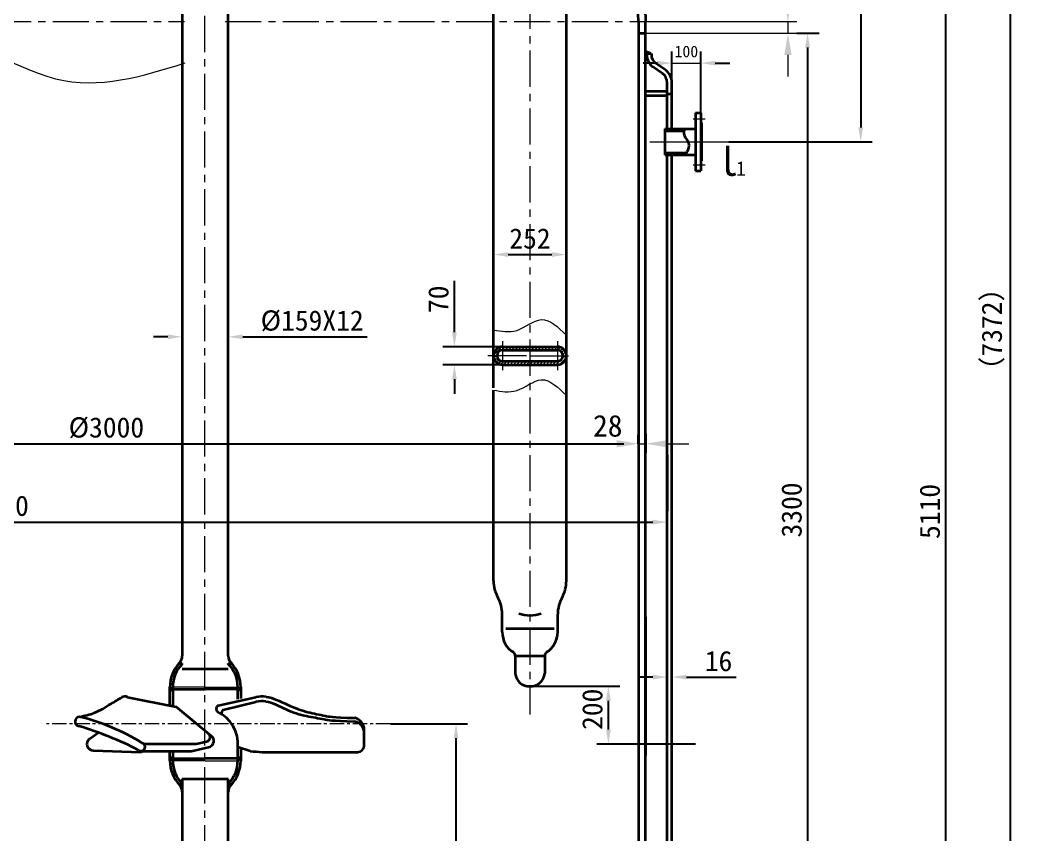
# Model space of a CAD drawing. Header units: millimetres. Extents: x 20551 to 32269, y 260 to 15110.
# Drawn here: x 23611 to 27077, y 9028 to 11848 of the extents above; entities that cross this region are included whole.
import ezdxf

# ---------------------------------------------------------------- set-up
doc = ezdxf.new("R2010")
doc.units = ezdxf.units.MM
doc.header["$LTSCALE"] = 100
for name, pattern in [('CENTER', [2, 1.25, -0.25, 0.25, -0.25]), ('DASHED', [19.05, 12.7, -6.35]), ('PHANTOM', [63.5, 31.75, -6.35, 6.35, -6.35, 6.35, -6.35])]:
    doc.linetypes.add(name, pattern=pattern)
doc.layers.get('0').update_dxf_attribs({"color": 1, "lineweight": 35})
doc.layers.get('Defpoints').update_dxf_attribs({"lineweight": 18})
for name, color, linetype, lineweight in [('16', 7, 'Continuous', 18), ('2', 2, 'DASHED', 18), ('3', 3, 'CENTER', 18), ('4', 4, 'PHANTOM', 18), ('dim', 7, 'Continuous', 18)]:
    doc.layers.add(name, color=color, linetype=linetype, lineweight=lineweight)
doc.styles.get("Standard").update_dxf_attribs({"font": ''})
doc.styles.get('Standard').set_extended_font_data('SimSun')
doc.dimstyles.new('ISO-25', dxfattribs={"dimtxt": 2.5, "dimasz": 2.5, "dimexe": 1.25, "dimexo": 0.625, "dimtad": 1, "dimdsep": 46, "dimtxsty": 'Standard', "dimcen": 2.5, "dimadec": 0, "dimazin": 0, "dimtfac": 1, "dimtmove": 0, "dimatfit": 3, "dimfxl": 1, "dimarcsym": 0})

# ---------------------------------------------------------------- blocks, each defined once
blk = doc.blocks.new('*D63')
at = {"layer": 'Defpoints', "color": 0}
for p in [(22650.4, 10110.4), (25849.8, 10110.4), (25849.8, 10110.4)]:
    blk.add_point(p, dxfattribs=at)
at = {"layer": 'dim', "color": 0, "lineweight": -2}
for p, q in [((22650.4, 10110.4), (22650.4, 10150.4)), ((22700.4, 10110.4), (25799.8, 10110.4)), ((25849.8, 10110.4), (25849.8, 10070.4))]:
    blk.add_line(p, q, dxfattribs=at)
at = {"layer": 'dim', "color": 0}
for points in [[(22700.4, 10118.7), (22700.4, 10102.1), (22650.4, 10110.4)], [(25799.8, 10118.7), (25799.8, 10102.1), (25849.8, 10110.4)]]:
    blk.add_solid(points, dxfattribs=at)
at = {"layer": 'dim', "color": 0, "insert": (23510.6, 10165.4), "char_height": 70, "attachment_point": 5}
blk.add_mtext('%%c3200', dxfattribs=at)
blk = doc.blocks.new('_Closed')
at = {"color": 0, "linetype": 'ByBlock', "lineweight": -2}
for p, q in [((-1, 0.167), (0, 0)), ((-1, 0.167), (-1, -0.167)), ((0, 0), (-1, -0.167)), ((0, 0), (-1, 0))]:
    blk.add_line(p, q, dxfattribs=at)
blk = doc.blocks.new('*D64')
at = {"layer": 'Defpoints', "color": 0}
for p in [(25865.8, 9574.1), (25849.8, 9469.9), (25865.8, 9469.9)]:
    blk.add_point(p, dxfattribs=at)
at = {"layer": 'dim', "color": 0, "lineweight": -2}
for p, q in [((25849.8, 9469.9), (25849.8, 9614.1)), ((25865.8, 9469.9), (25865.8, 9614.1)), ((25799.8, 9574.1), (25749.8, 9574.1)), ((25915.8, 9574.1), (26088.6, 9574.1))]:
    blk.add_line(p, q, dxfattribs=at)
at = {"layer": 'dim', "color": 0}
for points in [[(25799.8, 9582.4), (25799.8, 9565.8), (25849.8, 9574.1)], [(25915.8, 9582.4), (25915.8, 9565.8), (25865.8, 9574.1)]]:
    blk.add_solid(points, dxfattribs=at)
at = {"layer": 'dim', "color": 0, "insert": (26027.2, 9629.1), "char_height": 70, "attachment_point": 5}
blk.add_mtext('16', dxfattribs=at)
blk = doc.blocks.new('*D66')
at = {"layer": 'Defpoints', "color": 0}
for p in [(24841.2, 12702.3), (26813.3, 12702.3), (26360.6, 7592.3)]:
    blk.add_point(p, dxfattribs=at)
at = {"layer": 'dim', "color": 0, "lineweight": -2}
for p, q in [((24841.2, 12702.3), (26853.3, 12702.3)), ((26813.3, 7642.3), (26813.3, 12652.3)), ((26360.6, 7592.3), (26853.3, 7592.3))]:
    blk.add_line(p, q, dxfattribs=at)
at = {"layer": 'dim', "color": 0}
for points in [[(26805, 12652.3), (26821.6, 12652.3), (26813.3, 12702.3)], [(26805, 7642.3), (26821.6, 7642.3), (26813.3, 7592.3)]]:
    blk.add_solid(points, dxfattribs=at)
at = {"layer": 'dim', "color": 0, "insert": (26758.3, 10147.3), "char_height": 70, "attachment_point": 5, "rotation": 90}
blk.add_mtext('5110', dxfattribs=at)
blk = doc.blocks.new('*D70')
at = {"layer": 'Defpoints', "color": 0}
for p in [(24774.9, 12702.3), (26063.2, 11426.3), (26518.9, 11426.3)]:
    blk.add_point(p, dxfattribs=at)
at = {"layer": 'dim', "color": 0, "lineweight": -2}
for p, q in [((24774.9, 12702.3), (26558.9, 12702.3)), ((26518.9, 12652.3), (26518.9, 11476.3)), ((26063.2, 11426.3), (26558.9, 11426.3))]:
    blk.add_line(p, q, dxfattribs=at)
at = {"layer": 'dim', "color": 0}
for points in [[(26510.6, 12652.3), (26527.3, 12652.3), (26518.9, 12702.3)], [(26510.6, 11476.3), (26527.3, 11476.3), (26518.9, 11426.3)]]:
    blk.add_solid(points, dxfattribs=at)
at = {"layer": 'dim', "color": 0, "insert": (26463.9, 12064.3), "char_height": 70, "attachment_point": 5, "rotation": 90}
blk.add_mtext('1276', dxfattribs=at)
blk = doc.blocks.new('*D79')
at = {"layer": 'Defpoints', "color": 0}
for p in [(25248.8, 11080.1, -0.7), (25500.8, 11080.1, -0.7), (25500.8, 11036.2)]:
    blk.add_point(p, dxfattribs=at)
at = {"layer": 'dim', "color": 0, "lineweight": -2}
for p, q in [((25248.8, 11080.1), (25248.8, 10996.2)), ((25500.8, 11080.1), (25500.8, 10996.2)), ((25298.8, 11036.2), (25450.8, 11036.2))]:
    blk.add_line(p, q, dxfattribs=at)
at = {"layer": 'dim', "color": 0}
for points in [[(25298.8, 11044.5), (25298.8, 11027.8), (25248.8, 11036.2)], [(25450.8, 11044.5), (25450.8, 11027.8), (25500.8, 11036.2)]]:
    blk.add_solid(points, dxfattribs=at)
at = {"layer": 'dim', "color": 0, "insert": (25374.8, 11091.2), "char_height": 70, "attachment_point": 5}
blk.add_mtext('252', dxfattribs=at)
blk = doc.blocks.new('*D84')
at = {"layer": 'Defpoints', "color": 0}
for p in [(24331.1, 10751.5), (24331.1, 10751.5), (24172.1, 10716.4)]:
    blk.add_point(p, dxfattribs=at)
at = {"layer": 'dim', "color": 0, "lineweight": -2}
for p, q in [((24172.1, 10716.4), (24172.1, 10791.5)), ((24331.1, 10751.5), (24331.1, 10791.5)), ((24122.1, 10751.5), (24072.1, 10751.5)), ((24381.1, 10751.5), (24811.4, 10751.5))]:
    blk.add_line(p, q, dxfattribs=at)
at = {"layer": 'dim', "color": 0}
for points in [[(24122.1, 10759.8), (24122.1, 10743.1), (24172.1, 10751.5)], [(24381.1, 10759.8), (24381.1, 10743.1), (24331.1, 10751.5)]]:
    blk.add_solid(points, dxfattribs=at)
at = {"layer": 'dim', "color": 0, "insert": (24621.2, 10806.5), "char_height": 70, "attachment_point": 5}
blk.add_mtext('%%C159X12', dxfattribs=at)
blk = doc.blocks.new('*D85')
at = {"layer": 'Defpoints', "color": 0}
for p in [(24868.4, 14464.3), (27036.8, 14464.3), (26124.5, 7092.3)]:
    blk.add_point(p, dxfattribs=at)
at = {"layer": 'dim', "color": 0, "lineweight": -2}
for p, q in [((24868.4, 14464.3), (27076.8, 14464.3)), ((27036.8, 7142.3), (27036.8, 14414.3)), ((26124.5, 7092.3), (27076.8, 7092.3))]:
    blk.add_line(p, q, dxfattribs=at)
at = {"layer": 'dim', "color": 0}
for points in [[(27028.4, 14414.3), (27045.1, 14414.3), (27036.8, 14464.3)], [(27028.4, 7142.3), (27045.1, 7142.3), (27036.8, 7092.3)]]:
    blk.add_solid(points, dxfattribs=at)
at = {"layer": 'dim', "color": 0, "insert": (26976.9, 10778.3), "char_height": 70, "attachment_point": 5, "rotation": 90}
blk.add_mtext('（7372）', dxfattribs=at)
blk = doc.blocks.new('*D86')
at = {"layer": 'Defpoints', "color": 0}
for p in [(25113.4, 10717.2), (25339.7, 10717.2), (25339.7, 10654.8)]:
    blk.add_point(p, dxfattribs=at)
at = {"layer": 'dim', "color": 0, "lineweight": -2}
for p, q in [((25113.4, 10767.2), (25113.4, 10945.5)), ((25339.7, 10717.2), (25073.4, 10717.2)), ((25339.7, 10654.8), (25073.4, 10654.8)), ((25113.4, 10604.8), (25113.4, 10554.8))]:
    blk.add_line(p, q, dxfattribs=at)
at = {"layer": 'dim', "color": 0}
for points in [[(25105.1, 10767.2), (25121.7, 10767.2), (25113.4, 10717.2)], [(25105.1, 10604.8), (25121.7, 10604.8), (25113.4, 10654.8)]]:
    blk.add_solid(points, dxfattribs=at)
at = {"layer": 'dim', "color": 0, "insert": (25058.4, 10881.4), "char_height": 70, "attachment_point": 5, "rotation": 90}
blk.add_mtext('70', dxfattribs=at)
blk = doc.blocks.new('*D87')
at = {"layer": 'Defpoints', "color": 0}
for p in [(24891.9, 9412.3), (25119, 9412.3), (25052.7, 8312.3)]:
    blk.add_point(p, dxfattribs=at)
at = {"layer": 'dim', "color": 0, "lineweight": -2}
for p, q in [((24891.9, 9412.3), (25159, 9412.3)), ((25119, 8362.3), (25119, 9362.3)), ((25052.7, 8312.3), (25159, 8312.3))]:
    blk.add_line(p, q, dxfattribs=at)
at = {"layer": 'dim', "color": 0}
for points in [[(25110.7, 9362.3), (25127.3, 9362.3), (25119, 9412.3)], [(25110.7, 8362.3), (25127.3, 8362.3), (25119, 8312.3)]]:
    blk.add_solid(points, dxfattribs=at)
at = {"layer": 'dim', "color": 0, "insert": (25064, 8862.3), "char_height": 70, "attachment_point": 5, "rotation": 90}
blk.add_mtext('1100', dxfattribs=at)
blk = doc.blocks.new('*D88')
at = {"layer": 'Defpoints', "color": 0}
for p in [(25374.8, 9542.4, 65), (25645.9, 9542.4), (25947.7, 9342.3)]:
    blk.add_point(p, dxfattribs=at)
at = {"layer": 'dim', "color": 0, "lineweight": -2}
for p, q in [((25374.8, 9542.4), (25685.9, 9542.4)), ((25645.9, 9392.3), (25645.9, 9492.4)), ((25947.7, 9342.3), (25605.9, 9342.3))]:
    blk.add_line(p, q, dxfattribs=at)
at = {"layer": 'dim', "color": 0}
for points in [[(25637.6, 9492.4), (25654.3, 9492.4), (25645.9, 9542.4)], [(25637.6, 9392.3), (25654.3, 9392.3), (25645.9, 9342.3)]]:
    blk.add_solid(points, dxfattribs=at)
at = {"layer": 'dim', "color": 0, "insert": (25590.9, 9462.7), "char_height": 70, "attachment_point": 5, "rotation": 90}
blk.add_mtext('200', dxfattribs=at)
blk = doc.blocks.new('*D94')
at = {"layer": 'Defpoints', "color": 0}
for p in [(25749.9, 10381.5), (22749.8, 10290.3), (25749.9, 10290.6)]:
    blk.add_point(p, dxfattribs=at)
at = {"layer": 'dim', "color": 0, "lineweight": -2}
for p, q in [((22749.8, 10290.3), (22749.8, 10421.5)), ((25749.9, 10290.6), (25749.9, 10421.5)), ((22799.8, 10381.5), (25699.9, 10381.5))]:
    blk.add_line(p, q, dxfattribs=at)
at = {"layer": 'dim', "color": 0}
for points in [[(22799.8, 10389.9), (22799.8, 10373.2), (22749.8, 10381.5)], [(25699.9, 10389.9), (25699.9, 10373.2), (25749.9, 10381.5)]]:
    blk.add_solid(points, dxfattribs=at)
at = {"layer": 'dim', "color": 0, "insert": (23909.4, 10436.5), "char_height": 70, "attachment_point": 5}
blk.add_mtext('%%c3000', dxfattribs=at)
blk = doc.blocks.new('*D105')
at = {"layer": 'Defpoints', "color": 0}
for p in [(25965.8, 11698.6), (25865.8, 11524.5), (25965.8, 11515.9)]:
    blk.add_point(p, dxfattribs=at)
at = {"layer": 'dim', "color": 0, "lineweight": -2}
for p, q in [((25865.8, 11524.5), (25865.8, 11738.6)), ((25965.8, 11515.9), (25965.8, 11738.6)), ((25815.8, 11698.6), (25765.8, 11698.6)), ((26015.8, 11698.6), (26065.8, 11698.6))]:
    blk.add_line(p, q, dxfattribs=at)
at = {"layer": 'dim', "color": 0}
for points in [[(25815.8, 11706.9), (25815.8, 11690.2), (25865.8, 11698.6)], [(26015.8, 11706.9), (26015.8, 11690.2), (25965.8, 11698.6)]]:
    blk.add_solid(points, dxfattribs=at)
at = {"layer": 'dim', "color": 0, "insert": (25915.8, 11738.6), "char_height": 40, "attachment_point": 5}
blk.add_mtext('100', dxfattribs=at)
blk = doc.blocks.new('*D120')
at = {"layer": 'Defpoints', "color": 0}
for p in [(26298.3, 11802.3), (25808.2, 8502.3), (26335.2, 8502.3)]:
    blk.add_point(p, dxfattribs=at)
at = {"layer": 'dim', "color": 0, "lineweight": -2}
for p, q in [((26298.3, 11802.3), (26375.2, 11802.3)), ((26335.2, 11752.3), (26335.2, 8552.3)), ((25808.2, 8502.3), (26375.2, 8502.3))]:
    blk.add_line(p, q, dxfattribs=at)
at = {"layer": 'dim', "color": 0}
for points in [[(26326.9, 11752.3), (26343.6, 11752.3), (26335.2, 11802.3)], [(26326.9, 8552.3), (26343.6, 8552.3), (26335.2, 8502.3)]]:
    blk.add_solid(points, dxfattribs=at)
at = {"layer": 'dim', "color": 0, "insert": (26280.2, 10152.3), "char_height": 70, "attachment_point": 5, "rotation": 90}
blk.add_mtext('3300', dxfattribs=at)

msp = doc.modelspace()

# ---------------------------------------------------------------- hatches: boundary and pattern name
at = {"layer": 'dim'}
h = msp.add_hatch(dxfattribs=at)
h.set_pattern_fill('_USER', color=256, scale=8, angle=45, style=0, pattern_type=0)
h.set_pattern_definition([(45, (0, 0), (-5.6568542, 5.6568542), [])])
h.paths.add_polyline_path([(25469.55754, 10666.84607), (25279.95754, 10666.84607), (25279.95754, 10654.84607), (25469.55754, 10654.84607)])
h.paths.add_polyline_path([(25469.55754, 10717.24607), (25279.95754, 10717.24607), (25279.95754, 10705.24607), (25469.55754, 10705.24607)])
h.paths.add_polyline_path([(25279.95754, 10705.24607), (25279.95754, 10717.24607, 0.4142135624), (25248.75754, 10686.04607), (25260.75754, 10686.04607, -0.4142135624)])
h.paths.add_polyline_path([(25260.75754, 10686.04607), (25248.75754, 10686.04607, 0.4142135624), (25279.95754, 10654.84607), (25279.95754, 10666.84607, -0.4142135624)])
h.paths.add_polyline_path([(25500.75754, 10686.04607), (25488.75754, 10686.04607, -0.4142135624), (25469.55754, 10666.84607), (25469.55754, 10654.84607, 0.4142135624)])
h.paths.add_polyline_path([(25469.55754, 10717.24607), (25469.55754, 10705.24607, -0.4142135624), (25488.75754, 10686.04607), (25500.75754, 10686.04607, 0.4142135624)])

# ---------------------------------------------------------------- linework, layer by layer
for p, q in [((24172.07492, 12668.60907), (24172.07492, 9647.80963)), ((24331.07492, 9647.80963), (24331.07492, 12668.63589)), ((25248.75754, 10575.14344), (25248.75754, 11940.29916)), ((25500.75754, 10556.7407), (25500.75754, 11940.29916)), ((25749.75754, 11842.25703), (25750.05645, 8462.25703)), ((25774.75754, 8462.25703), (25774.75754, 11842.25703)), ((25749.75754, 11802.25703), (25774.75754, 11802.25703)), ((25792.39808, 11732.42924), (25774.75754, 11739.18024)), ((25774.75754, 11732.42924), (25794.01785, 11732.42924)), ((25778.75754, 11732.42924), (25778.75754, 11726.87034)), ((25794.01785, 11732.42924), (25794.75754, 11726.87034)), ((25832.7006, 11663.07065), (25800.07872, 11685.91273)), ((25841.87782, 11676.17708), (25809.25594, 11699.01917)), ((25849.75754, 11470.77868), (25849.75754, 11630.30457)), ((25865.75754, 11470.77868), (25865.75754, 11630.30457)), ((25849.75754, 11599.92924), (25774.75754, 11599.92924)), ((25849.75754, 11584.92924), (25774.75754, 11584.92924)), ((25849.75754, 11592.42924), (25859.75754, 11592.42924)), ((25749.75754, 11532.25703), (25749.75754, 9662.25703)), ((25947.75754, 11526.27868), (25947.75754, 11326.27868)), ((25947.75754, 11526.27868), (25965.75754, 11526.27868)), ((25965.75754, 11526.27868), (25965.75754, 11326.27868)), ((25965.75754, 11492.27868), (25967.75754, 11492.27868)), ((25967.75754, 11492.27868), (25967.75754, 11360.27868)), ((25840.75754, 11470.77868), (25840.75754, 11381.77868)), ((25840.75754, 11470.77868), (25947.75754, 11470.77868)), ((25840.75754, 11470.77868), (25840.75754, 11446.74162)), ((25840.75754, 11470.77868), (25947.75754, 11470.77868)), ((25840.75754, 11464.77868), (25907.44206, 11464.77868)), ((25840.75754, 11405.81574), (25840.75754, 11381.77868)), ((25840.75754, 11387.77868), (25916.37045, 11387.77868)), ((25840.75754, 11381.77868), (25947.75754, 11381.77868)), ((25840.75754, 11381.77868), (25947.75754, 11381.77868)), ((25849.75754, 8387.25703), (25849.75754, 11381.77868)), ((25865.75754, 8406.75703), (25865.75754, 11381.77868)), ((25965.75754, 11360.27868), (25967.75754, 11360.27868)), ((25947.75754, 11326.27868), (25965.75754, 11326.27868)), ((25279.95754, 10717.24607), (25469.55754, 10717.24607)), ((25248.75754, 10686.04607), (25248.75754, 10686.04607)), ((25279.95754, 10705.24607), (25469.55754, 10705.24607)), ((25500.75754, 10686.04607), (25500.75754, 10686.04607)), ((25279.95754, 10666.84607), (25469.55754, 10666.84607)), ((25279.95754, 10654.84607), (25469.55754, 10654.84607)), ((25248.75754, 9907.55019, 22.73033), (25248.75754, 10566.98022)), ((25500.75754, 9907.55019, 22.73033), (25500.75754, 10566.98022)), ((25749.79545, 10381.5168), (25749.79545, 10412.7668)), ((25774.79545, 10415.32131), (25774.79545, 10350.2668)), ((25749.79545, 10391.37404), (25749.79545, 10350.2668)), ((25849.75754, 10342.88985), (25849.75754, 10148.21441)), ((25278.75754, 9730.21531, 22.73033), (25278.75754, 9791.36069, 22.73033)), ((25470.75754, 9730.21531, 22.73033), (25470.75754, 9791.36069, 22.73033)), ((25774.75754, 9782.25274), (25774.75754, 9302.25703)), ((25290.75754, 9742.21531, 22.73033), (25458.75754, 9742.21531, 22.73033)), ((25323.75754, 9646.38275, 22.73033), (25323.75754, 9586.55019, 22.73033)), ((25323.75754, 9646.38275, 22.73033), (25323.75754, 9586.55019, 22.73033)), ((25425.75754, 9646.21531, 22.73033), (25323.75754, 9646.21531, 22.73033)), ((25362.75754, 9646.21531, 22.73033), (25362.75754, 9646.21531, 22.73033)), ((25425.75754, 9646.21531, 22.73033), (25425.75754, 9586.55019, 22.73033)), ((25425.75754, 9646.21531, 22.73033), (25425.75754, 9610.55019, 22.73033)), ((24172.07492, 9621.26058), (24160.20833, 9621.26058)), ((24172.07492, 9619.26058), (24172.07492, 9621.26058)), ((24172.07492, 9602.26058), (24331.07492, 9602.26058)), ((24331.07492, 9619.26058), (24331.07492, 9621.26058)), ((24331.07492, 9621.26058), (24342.94151, 9621.26058)), ((24129.07492, 9538.03408), (24129.07492, 9539.66159)), ((24129.07492, 9478.50844), (24129.07492, 9538.81033)), ((24139.07492, 9532.26058), (24129.07492, 9538.03408)), ((24139.07492, 9532.26058), (24129.07492, 9526.48708)), ((24139.07492, 9539.66159), (24139.07492, 9532.26058)), ((24139.07492, 9533.03683), (24139.07492, 9476.48693)), ((24139.07492, 9532.26058), (24251.57492, 9532.26058)), ((24139.07492, 9524.85958), (24139.07492, 9532.26058)), ((24364.07492, 9532.26058), (24251.57492, 9532.26058)), ((24364.07492, 9539.66159), (24364.07492, 9532.26058)), ((24364.07492, 9532.26058), (24374.07492, 9538.03408)), ((24364.07492, 9497.62135), (24364.07492, 9533.03683)), ((24364.07492, 9524.85958), (24364.07492, 9532.26058)), ((24364.07492, 9532.26058), (24374.07492, 9526.48708)), ((24374.07492, 9538.03408), (24374.07492, 9539.66159)), ((24374.07492, 9538.81033), (24374.07492, 9500.23496)), ((23982.01368, 9505.02201), (24150.56117, 9470.94993)), ((24129.07492, 9526.48708), (24129.07492, 9524.85958)), ((24295.85085, 9475.45355), (24426.91283, 9504.59512)), ((24374.07492, 9526.48708), (24374.07492, 9524.85958)), ((24272.74522, 9369.78325), (24150.56117, 9470.94993)), ((24313.95169, 9460.98008), (24426.30072, 9488.2579)), ((23850.53739, 9360.45694), (23881.94073, 9382.00373)), ((24801.57492, 9337.87051), (24801.57492, 9391.97828)), ((24044.14133, 9343.38583), (24215.30566, 9343.38583)), ((24208.25265, 9319.14626), (24267.42396, 9333.16575)), ((24225.69463, 9344.57104), (24260.02917, 9352.62006)), ((24267.42396, 9333.16575), (24267.42396, 9333.16575)), ((24364.07492, 9291.48433), (24364.07492, 9355.3322)), ((24406.53659, 9317.59969), (24364.58117, 9331.64876)), ((24374.07492, 9324.87649), (24374.07492, 9284.08333)), ((23864.15849, 9319.71166), (24029.50749, 9314.80801)), ((24036.87588, 9317.9037), (24029.16227, 9314.7736)), ((24036.87588, 9317.9037), (24197.61863, 9317.9037)), ((24129.07492, 9285.71083), (24129.07492, 9317.9037)), ((24129.07492, 9298.03408), (24129.07492, 9299.66159)), ((24129.07492, 9298.03408), (24129.07492, 9299.66159)), ((24139.07492, 9292.26058), (24129.07492, 9298.03408)), ((24139.07492, 9292.26058), (24129.07492, 9298.03408)), ((24139.07492, 9292.26058), (24129.07492, 9286.48708)), ((24139.07492, 9292.26058), (24129.07492, 9286.48708)), ((24139.07492, 9317.9037), (24139.07492, 9291.48433)), ((24139.07492, 9299.66159), (24139.07492, 9292.26058)), ((24139.07492, 9299.66159), (24139.07492, 9292.26058)), ((24139.07492, 9284.85958), (24139.07492, 9292.26058)), ((24139.07492, 9292.26058), (24251.57492, 9292.26058)), ((24139.07492, 9284.85958), (24139.07492, 9292.26058)), ((24139.07492, 9292.26058), (24251.57492, 9292.26058)), ((24364.07492, 9292.26058), (24251.57492, 9292.26058)), ((24364.07492, 9292.26058), (24251.57492, 9292.26058)), ((24364.07492, 9299.66159), (24364.07492, 9292.26058)), ((24364.07492, 9299.66159), (24364.07492, 9292.26058)), ((24364.07492, 9292.26058), (24374.07492, 9298.03408)), ((24364.07492, 9292.26058), (24374.07492, 9298.03408)), ((24364.07492, 9284.85958), (24364.07492, 9292.26058)), ((24364.07492, 9292.26058), (24374.07492, 9286.48708)), ((24364.07492, 9284.85958), (24364.07492, 9292.26058)), ((24364.07492, 9292.26058), (24374.07492, 9286.48708)), ((24448.62178, 9314.80801), (24778.51242, 9314.80801)), ((24129.07492, 9286.48708), (24129.07492, 9284.85958)), ((24129.07492, 9286.48708), (24129.07492, 9284.85958)), ((24374.07492, 9286.48708), (24374.07492, 9284.85958)), ((24374.07492, 9286.48708), (24374.07492, 9284.85958)), ((24172.07492, 9222.26058), (24331.07492, 9222.26058)), ((24172.07492, 9222.26058), (24172.07492, 8502.26058)), ((24331.07492, 8502.26058), (24331.07492, 9222.26058)), ((24172.07492, 9203.26058), (24160.20833, 9203.26058)), ((24172.07492, 9205.26058), (24172.07492, 9203.26058)), ((24331.07492, 9205.26058), (24331.07492, 9203.26058)), ((24331.07492, 9203.26058), (24342.94151, 9203.26058))]:
    msp.add_line(p, q)
at = {"lineweight": 15}
msp.add_line((25362.75754, 9547.55019, 22.73033), (25362.75754, 9547.55019, 22.73033), dxfattribs=at)
for centre, radius, start, end in [((25828.75754, 11726.87034), 50, 180, 235), ((25828.75754, 11726.87034), 34, 180, 235), ((25809.75754, 11630.30457), 40, 0, 55), ((25809.75754, 11630.30457), 56, 0, 55), ((25957.61584, 11459.48177), 50.4526, 167.06113082, 184.7334163), ((25938.73254, 11457.91819), 31.50468, 184.7334163, 225.04746812), ((25835.73581, 11433.15762), 92.52672, 326.26946937, 342.36017839), ((25895.15113, 11414.26451), 30.17986, 342.36017839, 45.04746812), ((25279.95754, 10686.04607), 31.2, 90, 180), ((25469.55754, 10686.04607), 31.2, 0, 90), ((25279.95754, 10686.04607), 31.2, 180, 270), ((25279.95754, 10686.04607), 19.2, 90, 180), ((25279.95754, 10686.04607), 19.2, 180, 270), ((25469.55754, 10686.04607), 19.2, 0, 90), ((25469.55754, 10686.04607), 31.2, 270, 0), ((25469.55754, 10686.04607), 19.2, 270, 0), ((25368.75754, 9907.55019, 22.73033), 120, 180, 208.95502437), ((25380.75754, 9907.55019, 22.73033), 120, 331.04497563, 0), ((25158.75754, 9791.36069, 22.73033), 120, 0, 28.95502437), ((25590.75754, 9791.36069, 22.73033), 120, 151.04497563, 180), ((25374.54187, 9904.3354, 22.73033), 116.78521, 250.60373399, 289.62077605), ((25362.75754, 9730.21531, 22.73033), 84, 180, 238.41944959), ((25386.75754, 9730.21531, 22.73033), 84, 301.58055041, 0), ((24137.07492, 9647.80963), 35, 316.63415504, 0), ((24366.07492, 9647.80963), 35, 180, 223.36584496), ((25305.75754, 9646.21531, 22.73033), 18, 0, 66.6092045), ((25443.75754, 9646.21531, 22.73033), 18, 113.3907955, 180), ((24251.57492, 9539.66159), 122.5, 136.63415504, 180), ((24251.57492, 9539.66159), 112.5, 134.96434928, 180), ((24251.57492, 9539.66159), 112.5, 0, 45.03565072), ((24251.57492, 9539.66159), 122.5, 0, 43.36584496), ((25371.55666, 9590.1949, 64.95556), 47.93787, 184.36040387, 273.82856901), ((25377.95842, 9590.1949, 107.18079), 47.93787, 266.17143099, 355.63959613), ((23973.01335, 9483.78824), 23.0625, 67.02943373, 116.02290433), ((24450.4679, 9372.92318), 133.76226, 85.19570503, 100.14247452), ((24302.26211, 9464.0006), 13.12533, 119.23971931, 227.0539302), ((24450.08492, 9360.45564), 129.99656, 85.07142847, 100.54222927), ((23816.93956, 9420.57648), 16.15439, 90, 260.37527692), ((23628.235, 8683.05757), 776.93813, 58.67562965, 75.94327883), ((24239.02345, 9340.81201), 125.89164, 355.82593293, 64.45032545), ((24320.36295, 9449.52713), 13.12533, 119.23971931, 193.91011348), ((24760.06242, 9391.97828), 41.5125, 0, 77.74897864), ((23457.43169, 8225.40908), 1232.0386, 62.72515731, 73.16557342), ((24760.06242, 9379.89277), 41.5125, 0, 78.64284037), ((23865.30841, 9342.74548), 23.0625, 129.82744893, 267.14199968), ((24253.18502, 9366.25128), 15.25295, 296.6609483, 51.20849018), ((24259.92435, 9352.95099), 21.15891, 290.75925897, 52.70404512), ((24029.23166, 9332.55307), 14.11697, 259.89152466, 59.67362598), ((24044.14133, 9366.44833), 23.0625, 238.67562965, 270), ((24215.30566, 9389.51083), 46.125, 270, 283.01670575), ((24778.51242, 9337.87051), 23.0625, 270, 0), ((24032.59349, 9340.9662), 23.0625, 242.72515731, 270), ((24197.61863, 9364.0287), 46.125, 270, 283.32933495), ((24650.35743, 12674.63445), 3365.87745, 265.84591182, 266.5638877), ((24251.57492, 9284.85958), 122.5, 180, 223.36584496), ((24251.57492, 9284.85958), 112.5, 180, 225.03565072), ((24251.57492, 9284.85958), 112.5, 314.96434928, 0), ((24251.57492, 9284.85958), 122.5, 316.63415504, 0), ((24137.07492, 9176.71153), 35, 0, 43.36584496), ((24366.07492, 9176.71153), 35, 136.63415504, 180)]:
    msp.add_arc(centre, radius, start, end)
msp.add_ellipse((24249.75754, 11842.83416), major_axis=(1500, 0), ratio=0.5, start_param=6.2824158028, end_param=6.8749019208)
for points, knots in [([(25775.75712, 11842.25703), (25775.7574, 11842.4494), (25775.75754, 11842.64178), (25775.75754, 11842.83416), (25775.75754, 11882.47628), (25769.85269, 11922.10897), (25746.56295, 12000.06168), (25729.19221, 12038.37815), (25661.79685, 12148.65014), (25596.42391, 12217.39752), (25509.36965, 12282.70772), (25505.14401, 12285.82773), (25500.87424, 12288.93081)], [6.28246569583, 6.28246569583, 6.28246569583, 6.28246569583, 6.28318530718, 6.28318530718, 6.28318530718, 6.43147255211, 6.43147255211, 6.57975979705, 6.57975979705, 6.87105006193, 6.87105006193, 6.88574579064, 6.88574579064, 6.88574579064, 6.88574579064]), ([(24461.67083, 9506.21547), (24486.27321, 9503.14645), (24536.02937, 9476.79004), (24603.6956, 9451.19404), (24656.6483, 9443.07641), (24688.72895, 9434.92414), (24768.87117, 9432.54543)], [26.6049016169, 26.6049016169, 26.6049016169, 26.6049016169, 106.9226377015, 190.1040322135, 261.5407332455, 297.9518244108, 297.9518244108, 297.9518244108, 297.9518244108]), ([(24461.25341, 9489.97155), (24484.53819, 9487.07275), (24532.9542, 9457.65794), (24598.27663, 9438.72793), (24653.8249, 9430.5647), (24686.86781, 9423.03923), (24768.23724, 9420.5924)], [26.1201866486, 26.1201866486, 26.1201866486, 26.1201866486, 102.0692200975, 185.2506146094, 255.1836966154, 295.5580640031, 295.5580640031, 295.5580640031, 295.5580640031])]:
    msp.add_open_spline(points, degree=3, knots=knots)
msp.add_spline([(23816.93956, 9436.73088), (23867.35397, 9450.33987), (23925.26276, 9481.90933), (23962.89513, 9504.51264)], degree=3)
at = {"layer": '16'}
for p, q in [((25674.79545, 10381.5168), (25599.79545, 10381.5168)), ((25749.79545, 10381.5168), (25774.79545, 10381.5168)), ((25849.79545, 10381.5168), (25924.79545, 10381.5168))]:
    msp.add_line(p, q, dxfattribs=at)
at = {"layer": '16', "lineweight": 18}
for points in [[(25674.79545, 10394.0168), (25674.79545, 10369.0168), (25749.79545, 10381.5168)], [(25849.79545, 10394.0168), (25849.79545, 10369.0168), (25774.79545, 10381.5168)]]:
    msp.add_solid(points, dxfattribs=at)
at = {"layer": '2'}
for p, q in [((24251.57492, 9539.66159), (24139.07492, 9539.66159)), ((24251.57492, 9539.66159), (24364.07492, 9539.66159)), ((24251.57492, 9284.85958), (24139.07492, 9284.85958)), ((24251.57492, 9284.85958), (24139.07492, 9284.85958)), ((24251.57492, 9284.85958), (24364.07492, 9284.85958)), ((24251.57492, 9284.85958), (24364.07492, 9284.85958))]:
    msp.add_line(p, q, dxfattribs=at)
at = {"layer": '3'}
for p, q in [((25938.95356, 11506.27868), (25980.80586, 11506.27868)), ((25938.95356, 11346.27868), (25980.80586, 11346.27868))]:
    msp.add_line(p, q, dxfattribs=at)
at = {"layer": '4', "color": 2, "linetype": 'CENTER'}
for p, q in [((24249.7576, 7936.90015), (24249.7576, 14570.66425)), ((25374.75754, 13341.86519, 1.85502), (25374.75754, 9444.28109, 19.15834)), ((22723.76313, 11842.25703), (24179.87047, 11842.25703)), ((24319.75754, 11842.25703), (25749.75709, 11842.25703))]:
    msp.add_line(p, q, dxfattribs=at)
at = {"layer": '4', "ltscale": 0.4}
for p, q in [((25789.38532, 11426.27868), (26104.58673, 11426.27868)), ((25279.95754, 10736.4436), (25279.95754, 10635.64854)), ((25469.55754, 10736.4436), (25469.55754, 10635.64854)), ((25362.75754, 10686.04607), (25229.56001, 10686.04607)), ((25374.75754, 10686.04607), (25507.95507, 10686.04607))]:
    msp.add_line(p, q, dxfattribs=at)
at = {"layer": '4', "color": 2, "linetype": 'CENTER', "ltscale": 0.4}
msp.add_line((24891.88919, 9412.26058), (23695.20067, 9412.26058), dxfattribs=at)
at = {"layer": 'dim'}
for p, q in [((25749.75709, 11842.25703), (26298.27285, 11842.25703)), ((26267.02285, 11842.25703), (26267.02285, 11802.25703)), ((25774.75754, 11802.25703), (26298.27285, 11802.25703)), ((26267.02285, 11727.25703), (26267.02285, 11652.25703)), ((25865.75754, 11698.57902), (25965.75754, 11698.57902))]:
    msp.add_line(p, q, dxfattribs=at)
msp.add_arc((25590.75754, 9791.36069, 22.73033), 120, 151.04497563, 180, dxfattribs=at)
for points in [[(22749.75754, 11537.19726), (22980.35102, 11633.08987), (23128.3923, 11685.60233), (23271.47109, 11768.48), (23733.6037, 11644.41154), (24181.74425, 11699.28328)], [(25248.75754, 10775.14344), (25328.83778, 10773.90888), (25413.91291, 10811.09231), (25500.75754, 10756.7407)], [(25248.75754, 10566.98022), (25328.83778, 10565.74567), (25413.91291, 10602.92909), (25500.75754, 10548.57748)]]:
    msp.add_spline(points, degree=3, dxfattribs=at)
at = {"layer": 'dim', "lineweight": 18}
for points in [[(26254.52285, 11917.25703), (26279.52285, 11917.25703), (26267.02285, 11842.25703)], [(26254.52285, 11727.25703), (26279.52285, 11727.25703), (26267.02285, 11802.25703)]]:
    msp.add_solid(points, dxfattribs=at)

# ---------------------------------------------------------------- texts
at = {"layer": '16', "lineweight": 18}
msp.add_text('28', height=75, dxfattribs=at).set_placement((25592.94047, 10406.18607))
at = {"layer": 'dim', "lineweight": 18}
for s, height, p in [('l', 100, (26026.7719, 11308.72984)), ('1', 50, (26087.60693, 11308.72984))]:
    msp.add_text(s, height=height, dxfattribs=at).set_placement(p)

# ---------------------------------------------------------------- dimensions: what is measured, and where the dimension line sits
at = {"layer": 'dim'}
for base, p1, p2, text, override, picture, middle in [((27036.7703, 14464.27278), (26124.49124, 7092.28826), (24868.38192, 14464.27278), '（<>）', {"dimscale": 20, "dimtxt": 3.5, "dimexe": 2, "dimexo": 0, "dimgap": 1, "dimdec": 0, "dimcen": 0, "dimtofl": 0, "dimatfit": 0, "dimtvp": 9.071429}, '*D85', (26976.90919, 10778.28052)), ((25113.40736, 10717.24607), (25339.72485, 10654.84607), (25339.72485, 10717.24607), '70', {"dimscale": 20, "dimtxt": 3.5, "dimexe": 2, "dimexo": 0, "dimgap": 1, "dimcen": 0, "dimtofl": 0, "dimatfit": 0, "dimtvp": 9.071429}, '*D86', (25058.40736, 10881.38496))]:
    dim = msp.add_linear_dim(base=base, p1=p1, p2=p2, angle=90, text=text, dimstyle='ISO-25', override=override, dxfattribs=at)
    dim.commit()
    dim.dimension.update_dxf_attribs({"geometry": picture, "text_midpoint": middle})
for base, p1, p2, picture, middle in [((26518.91948, 11426.27868), (24774.87111, 12702.27868), (26063.1946, 11426.27868), '*D70', (26463.91948, 12064.27868)), ((26813.31007, 12702.28826), (26360.59543, 7592.28826), (24841.22689, 12702.28826), '*D66', (26758.31007, 10147.28826)), ((26335.24422, 8502.25703), (26298.27285, 11802.25703), (25808.20195, 8502.25703), '*D120', (26280.24422, 10152.25703)), ((25118.99179, 9412.26058), (25052.72803, 8312.26058), (24891.88919, 9412.26058), '*D87', (25063.99179, 8862.26058))]:
    dim = msp.add_linear_dim(base=base, p1=p1, p2=p2, angle=90, dimstyle='ISO-25', override={"dimscale": 20, "dimtxt": 3.5, "dimexe": 2, "dimexo": 0, "dimgap": 1, "dimcen": 0, "dimtofl": 0, "dimatfit": 0, "dimtvp": 9.071429}, dxfattribs=at)
    dim.commit()
    dim.dimension.update_dxf_attribs({"geometry": picture, "text_midpoint": middle})
dim = msp.add_linear_dim(base=(25965.75754, 11698.57902), p1=(25865.75754, 11524.51567), p2=(25965.75754, 11515.91487), dimstyle='ISO-25', override={"dimscale": 20, "dimtxt": 2, "dimexe": 2, "dimexo": 0, "dimgap": 1, "dimcen": 0, "dimtofl": 0, "dimatfit": 0, "dimtvp": 9.071429}, dxfattribs=at)
dim.commit()
dim.dimension.update_dxf_attribs({"geometry": '*D105', "text_midpoint": (25915.75754, 11698.57902), "dimtype": 160})
for base, p1, p2, picture, middle in [((25500.75754, 11036.15951, 0.66176), (25248.75754, 11080.13107), (25500.75754, 11080.13107), '*D79', (25374.75754, 11091.15951, 0.66176)), ((25865.75754, 9574.09591), (25849.75754, 9469.94123), (25865.75754, 9469.94123), '*D64', (26027.17421, 9629.09591))]:
    dim = msp.add_linear_dim(base=base, p1=p1, p2=p2, dimstyle='ISO-25', override={"dimscale": 20, "dimtxt": 3.5, "dimexe": 2, "dimexo": 0, "dimgap": 1, "dimcen": 0, "dimtofl": 0, "dimatfit": 0, "dimtvp": 9.071429}, dxfattribs=at)
    dim.commit()
    dim.dimension.update_dxf_attribs({"geometry": picture, "text_midpoint": middle})
dim = msp.add_linear_dim(base=(24331.07492, 10751.45461), p1=(24172.07492, 10716.4338), p2=(24331.07492, 10751.45461), text='%%C159X12', dimstyle='ISO-25', override={"dimscale": 20, "dimtxt": 3.5, "dimexe": 2, "dimexo": 0, "dimgap": 1, "dimcen": 0, "dimtofl": 0, "dimatfit": 0, "dimtvp": 9.071429}, dxfattribs=at)
dim.commit()
dim.dimension.update_dxf_attribs({"geometry": '*D84', "text_midpoint": (24621.21381, 10806.45461)})
for base, p1, p2, text, override, picture, middle in [((25749.89476, 10381.5168), (22749.75754, 10290.33189), (25749.89476, 10290.59722), '%%c3000', {"dimscale": 20, "dimtxt": 3.5, "dimexe": 2, "dimexo": 0, "dimgap": 1, "dimcen": 0, "dimtofl": 0, "dimatfit": 0, "dimtvp": 9.071429}, '*D94', (23909.40969, 10381.5168)), ((25849.75754, 10110.38973), (22650.3741, 10110.38973), (25849.75754, 10110.38973), '%%c3200', {"dimscale": 20, "dimtxt": 3.5, "dimexe": 2, "dimexo": 0, "dimgap": 1, "dimblk1": 'Closed', "dimblk2": 'Closed', "dimcen": 0, "dimatfit": 2, "dimtvp": 9.071429}, '*D63', (23510.62721, 10110.38973))]:
    dim = msp.add_linear_dim(base=base, p1=p1, p2=p2, text=text, dimstyle='ISO-25', override=override, dxfattribs=at)
    dim.commit()
    dim.dimension.update_dxf_attribs({"geometry": picture, "text_midpoint": middle, "dimtype": 160})
dim = msp.add_linear_dim(base=(25645.94743, 9542.36401), p1=(25947.69205, 9342.25703), p2=(25374.75754, 9542.36401, 64.95556), angle=90, dimstyle='ISO-25', override={"dimscale": 20, "dimtxt": 3.5, "dimexe": 2, "dimexo": 0, "dimgap": 1, "dimdec": 0, "dimcen": 0, "dimtofl": 0, "dimatfit": 0, "dimtvp": 9.071429}, dxfattribs=at)
dim.commit()
dim.dimension.update_dxf_attribs({"geometry": '*D88', "text_midpoint": (25645.94743, 9462.66417), "dimtype": 160})

doc.saveas('drawing.dxf')
